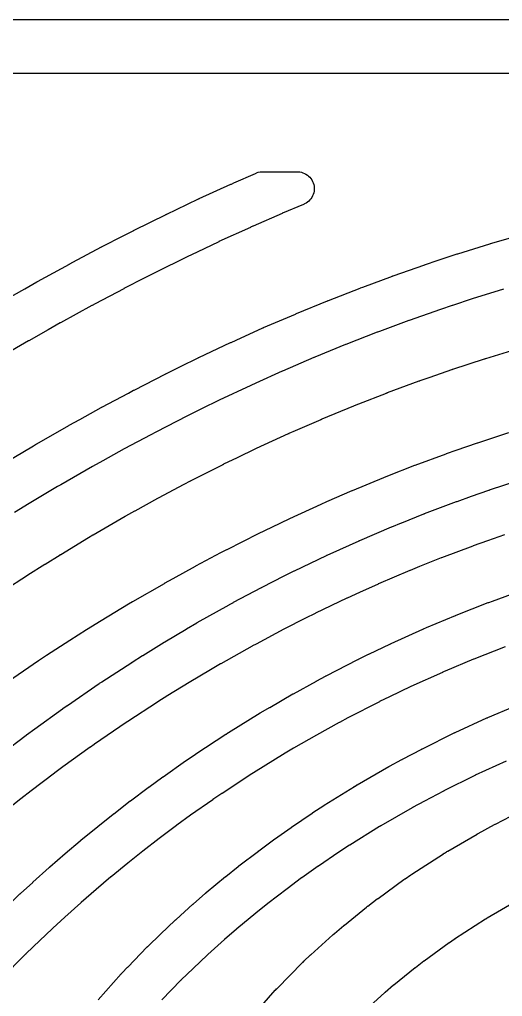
# Model space of a CAD drawing. Header units: metres. Extents: x -22.9 to 22.9, y 1.9 to 79.7.
# Drawn here: x -0.83 to 2.02, y 51.02 to 56.8 of the extents above; entities that cross this region are included whole.
import ezdxf

# ---------------------------------------------------------------- set-up
doc = ezdxf.new("R2010")
doc.units = ezdxf.units.M

msp = doc.modelspace()

# ---------------------------------------------------------------- linework, layer by layer
at = {"layer": 'MARKING'}
for points in [[(-18.6, 56.8), (18.6, 56.8)], [(18.5895, 56.48), (-18.5895, 56.48)], [(-0.9197, 55.1434), (-0.804, 55.2085), (-0.7318, 55.2495), (-0.7312, 55.2499), (-0.7298, 55.2506), (-0.729, 55.2511), (-0.5405, 55.354), (-0.54, 55.3543), (-0.5388, 55.3549), (-0.5381, 55.3553), (-0.5199, 55.3649), (-0.3504, 55.4554), (-0.3497, 55.4558), (-0.3481, 55.4566), (-0.3471, 55.4572), (-0.2226, 55.5205), (-0.1595, 55.5531), (-0.1589, 55.5535), (-0.1575, 55.5542), (-0.1565, 55.5546), (0.0318, 55.6478), (0.0324, 55.6481), (0.0339, 55.6488), (0.0348, 55.6492), (0.0937, 55.677), (0.2223, 55.7389), (0.2228, 55.7391), (0.2233, 55.7393), (0.2237, 55.7396), (0.225, 55.7402), (0.2255, 55.7404), (0.226, 55.7406), (0.2265, 55.7408), (0.4142, 55.8262), (0.4148, 55.8265), (0.4161, 55.8271), (0.417, 55.8274), (0.431, 55.8335), (0.5588, 55.8903), (0.5637, 55.8923), (0.5661, 55.8932), (0.576, 55.8965), (0.5862, 55.8986), (0.5966, 55.8997), (0.5992, 55.8999), (0.6044, 55.9), (0.8045, 55.9), (0.8094, 55.8999), (0.8113, 55.8998), (0.8211, 55.8988), (0.8307, 55.8969), (0.8401, 55.8941), (0.8492, 55.8903), (0.8578, 55.8857), (0.866, 55.8803), (0.8735, 55.874), (0.8805, 55.8671), (0.8867, 55.8595), (0.8922, 55.8514), (0.8968, 55.8427), (0.9005, 55.8337), (0.9034, 55.8243), (0.9053, 55.8147), (0.9063, 55.8049), (0.9063, 55.7951), (0.9054, 55.7854), (0.9035, 55.7757), (0.9006, 55.7663), (0.8969, 55.7573), (0.8923, 55.7486), (0.8868, 55.7405), (0.8806, 55.7329), (0.8737, 55.7259), (0.8661, 55.7197), (0.858, 55.7142), (0.8494, 55.7096), (0.8476, 55.7087), (0.8431, 55.7067), (0.7181, 55.6547), (0.7175, 55.6544), (0.717, 55.6542), (0.7165, 55.654), (0.5452, 55.5779), (0.5449, 55.5777), (0.5443, 55.5775), (0.5439, 55.5773), (0.5304, 55.5714), (0.5296, 55.5711), (0.3437, 55.4866), (0.3432, 55.4863), (0.3428, 55.4861), (0.3423, 55.4859), (0.2158, 55.4251), (0.2152, 55.4248), (0.1562, 55.3969), (0.1554, 55.3965), (-0.0307, 55.3045), (-0.0315, 55.3041), (-0.0935, 55.2721), (-0.094, 55.2718), (-0.2182, 55.2086), (-0.219, 55.2082), (-0.3874, 55.1182), (-0.3878, 55.118), (-0.406, 55.1084), (-0.4067, 55.1081), (-0.5931, 55.0062), (-0.5939, 55.0058), (-0.6653, 54.9653), (-0.6656, 54.9651), (-0.7807, 54.9003), (-0.7814, 54.8999), (-0.9325, 54.8114)], [(-0.9225, 54.1781), (-0.753, 54.2788), (-0.7529, 54.2789), (-0.7337, 54.2902), (-0.7333, 54.2905), (-0.7323, 54.291), (-0.7317, 54.2914), (-0.5432, 54.3998), (-0.5427, 54.4001), (-0.5415, 54.4008), (-0.5407, 54.4013), (-0.4787, 54.4356), (-0.3523, 54.5057), (-0.3516, 54.5061), (-0.3502, 54.5069), (-0.3493, 54.5073), (-0.191, 54.5915), (-0.1609, 54.6075), (-0.1604, 54.6078), (-0.1592, 54.6084), (-0.1584, 54.6088), (0.0299, 54.7055), (0.0305, 54.7058), (0.032, 54.7066), (0.0329, 54.707), (0.1167, 54.7482), (0.221, 54.7996), (0.2217, 54.8), (0.2232, 54.8007), (0.2242, 54.8012), (0.4126, 54.8897), (0.4132, 54.89), (0.4145, 54.8906), (0.4154, 54.891), (0.446, 54.9048), (0.6033, 54.9762), (0.6038, 54.9764), (0.6043, 54.9766), (0.6048, 54.9768), (0.6061, 54.9774), (0.6066, 54.9776), (0.6071, 54.9778), (0.6076, 54.978), (0.7953, 55.0584), (0.7959, 55.0587), (0.7972, 55.0592), (0.798, 55.0596), (0.8025, 55.0614), (0.9859, 55.1373), (0.9864, 55.1375), (0.9869, 55.1377), (0.9874, 55.1379), (0.9888, 55.1385), (0.9893, 55.1387), (0.9898, 55.1389), (0.9903, 55.1391), (1.1779, 55.2119), (1.1786, 55.2121), (1.18, 55.2127), (1.1809, 55.213), (1.1941, 55.2179), (1.3686, 55.2831), (1.3691, 55.2833), (1.3696, 55.2835), (1.3701, 55.2837), (1.3715, 55.2842), (1.372, 55.2844), (1.3725, 55.2845), (1.373, 55.2847), (1.5606, 55.3502), (1.5613, 55.3505), (1.5629, 55.351), (1.5639, 55.3514), (1.6336, 55.3743), (1.7516, 55.4137), (1.7521, 55.4138), (1.7525, 55.414), (1.753, 55.4141), (1.7543, 55.4145), (1.7547, 55.4147), (1.7552, 55.4148), (1.7557, 55.415), (1.9433, 55.4735), (1.9438, 55.4737), (1.9444, 55.4738), (1.9449, 55.474), (1.9462, 55.4744), (1.9467, 55.4745), (1.9472, 55.4747), (1.9477, 55.4748), (2.1353, 55.5289)], [(2.0252, 55.2058), (1.8404, 55.1481), (1.8399, 55.148), (1.8394, 55.1478), (1.839, 55.1476), (1.7229, 55.1089), (1.7225, 55.1087), (1.6532, 55.086), (1.6523, 55.0857), (1.4668, 55.0209), (1.4663, 55.0207), (1.4658, 55.0205), (1.4653, 55.0203), (1.2927, 54.9558), (1.2923, 54.9557), (1.2795, 54.9509), (1.2787, 54.9506), (1.093, 54.8786), (1.0925, 54.8784), (1.092, 54.8782), (1.0915, 54.878), (0.91, 54.8028), (0.9097, 54.8027), (0.9058, 54.8011), (0.905, 54.8008), (0.7191, 54.7212), (0.7187, 54.721), (0.7182, 54.7208), (0.7177, 54.7206), (0.5621, 54.65), (0.5618, 54.6499), (0.532, 54.6364), (0.5312, 54.6361), (0.3452, 54.5487), (0.3443, 54.5482), (0.2407, 54.4972), (0.2406, 54.4971), (0.1581, 54.4566), (0.1573, 54.4562), (-0.0291, 54.3605), (-0.0298, 54.3601), (-0.0594, 54.3444), (-0.2162, 54.261), (-0.217, 54.2606), (-0.3429, 54.1908), (-0.4033, 54.1573), (-0.404, 54.1569), (-0.5909, 54.0494), (-0.5914, 54.0491), (-0.6099, 54.0382), (-0.7781, 53.9382), (-0.7787, 53.9378), (-0.8652, 53.8847)], [(-0.928, 53.4229), (-0.788, 53.5141), (-0.7875, 53.5144), (-0.7855, 53.5157), (-0.7849, 53.5161), (-0.6854, 53.5791), (-0.6852, 53.5792), (-0.6841, 53.5799), (-0.6838, 53.5801), (-0.5951, 53.6354), (-0.5946, 53.6357), (-0.5923, 53.6371), (-0.5917, 53.6375), (-0.428, 53.7364), (-0.4278, 53.7365), (-0.4269, 53.737), (-0.4267, 53.7372), (-0.402, 53.7519), (-0.4015, 53.7522), (-0.3995, 53.7534), (-0.3988, 53.7537), (-0.2104, 53.8628), (-0.2098, 53.8631), (-0.2074, 53.8645), (-0.2066, 53.8649), (-0.1528, 53.895), (-0.1524, 53.8952), (-0.0174, 53.9698), (-0.0167, 53.9701), (-0.0139, 53.9717), (-0.0131, 53.9721), (0.138, 54.0522), (0.1383, 54.0523), (0.176, 54.0721), (0.1766, 54.0725), (0.1791, 54.0737), (0.1799, 54.0741), (0.3682, 54.1694), (0.3689, 54.1698), (0.3718, 54.1712), (0.3727, 54.1717), (0.4534, 54.2107), (0.4536, 54.2108), (0.5613, 54.2627), (0.5621, 54.2631), (0.5652, 54.2645), (0.5662, 54.265), (0.7545, 54.3513), (0.7552, 54.3516), (0.758, 54.3529), (0.7588, 54.3532), (0.7953, 54.3692), (0.9473, 54.4357), (0.9478, 54.4359), (0.9483, 54.4361), (0.9487, 54.4363), (0.9517, 54.4376), (0.9522, 54.4378), (0.9527, 54.438), (0.9532, 54.4382), (1.1408, 54.5156), (1.1415, 54.5159), (1.1444, 54.5171), (1.1453, 54.5174), (1.1704, 54.5273), (1.3335, 54.5914), (1.334, 54.5916), (1.3345, 54.5918), (1.335, 54.592), (1.3381, 54.5932), (1.3386, 54.5933), (1.3391, 54.5935), (1.3396, 54.5937), (1.5271, 54.6629), (1.5279, 54.6632), (1.5311, 54.6643), (1.5321, 54.6646), (1.5908, 54.6851), (1.72, 54.7302), (1.7205, 54.7304), (1.721, 54.7306), (1.7215, 54.7307), (1.7245, 54.7318), (1.725, 54.7319), (1.7255, 54.7321), (1.726, 54.7322), (1.9136, 54.7935), (1.9141, 54.7937), (1.9146, 54.7939), (1.9151, 54.794), (1.9182, 54.795), (1.9187, 54.7952), (1.9192, 54.7953), (1.9197, 54.7955), (2.0748, 54.8426)], [(2.0542, 54.3555), (1.8711, 54.2957), (1.8706, 54.2956), (1.8701, 54.2954), (1.8696, 54.2952), (1.7427, 54.2509), (1.7425, 54.2508), (1.6859, 54.2311), (1.685, 54.2308), (1.501, 54.163), (1.5005, 54.1628), (1.5, 54.1626), (1.4995, 54.1624), (1.3388, 54.0992), (1.3159, 54.0902), (1.3151, 54.0899), (1.1308, 54.0139), (1.1304, 54.0137), (1.1299, 54.0135), (1.1294, 54.0133), (0.9797, 53.9478), (0.9458, 53.9329), (0.945, 53.9326), (0.7605, 53.8481), (0.7596, 53.8476), (0.6539, 53.7967), (0.5755, 53.7588), (0.5747, 53.7584), (0.3898, 53.6648), (0.3891, 53.6644), (0.3536, 53.6458), (0.2047, 53.5669), (0.2039, 53.5665), (0.0717, 53.4935), (0.0197, 53.4644), (0.019, 53.464), (-0.1667, 53.3566), (-0.1673, 53.3563), (-0.19, 53.3427), (-0.3519, 53.2449), (-0.3526, 53.2445), (-0.4392, 53.1905), (-0.5372, 53.1285), (-0.5377, 53.1282), (-0.6755, 53.0384), (-0.7225, 53.0073), (-0.723, 53.007), (-0.9007, 52.8862)], [(-0.9356, 52.4621), (-0.7963, 52.5678), (-0.7958, 52.5681), (-0.7948, 52.5689), (-0.7942, 52.5694), (-0.7453, 52.6053), (-0.745, 52.6056), (-0.7443, 52.6061), (-0.7438, 52.6065), (-0.5801, 52.7245), (-0.5797, 52.7248), (-0.5787, 52.7255), (-0.5781, 52.7259), (-0.5537, 52.7431), (-0.5533, 52.7434), (-0.5525, 52.744), (-0.5519, 52.7443), (-0.3633, 52.8736), (-0.3629, 52.8739), (-0.362, 52.8745), (-0.3614, 52.8749), (-0.3506, 52.8821), (-0.3502, 52.8824), (-0.3493, 52.883), (-0.3487, 52.8834), (-0.1715, 52.9988), (-0.171, 52.9991), (-0.17, 52.9998), (-0.1693, 53.0003), (-0.1082, 53.0389), (-0.1078, 53.0391), (-0.107, 53.0396), (-0.1065, 53.0399), (0.0204, 53.1183), (0.021, 53.1186), (0.0222, 53.1193), (0.023, 53.1198), (0.1501, 53.1955), (0.1504, 53.1957), (0.1511, 53.1961), (0.1515, 53.1964), (0.2125, 53.232), (0.213, 53.2323), (0.2143, 53.233), (0.2151, 53.2335), (0.4036, 53.3394), (0.4041, 53.3398), (0.4054, 53.3404), (0.4062, 53.3409), (0.4288, 53.3531), (0.429, 53.3533), (0.4296, 53.3536), (0.43, 53.3538), (0.5954, 53.4418), (0.5961, 53.4422), (0.5976, 53.443), (0.5986, 53.4435), (0.7283, 53.5095), (0.7289, 53.5097), (0.7876, 53.5392), (0.7883, 53.5395), (0.7897, 53.5402), (0.7907, 53.5406), (0.9789, 53.6308), (0.9796, 53.6311), (0.9812, 53.6318), (0.9822, 53.6323), (1.058, 53.6668), (1.0584, 53.667), (1.1711, 53.7178), (1.1716, 53.718), (1.172, 53.7182), (1.1725, 53.7184), (1.1737, 53.7189), (1.1741, 53.7191), (1.1746, 53.7193), (1.1751, 53.7195), (1.3627, 53.7995), (1.3634, 53.7999), (1.365, 53.8005), (1.366, 53.8009), (1.4232, 53.824), (1.4235, 53.8241), (1.5547, 53.8768), (1.5552, 53.877), (1.5557, 53.8771), (1.5562, 53.8773), (1.5575, 53.8778), (1.5579, 53.878), (1.5584, 53.8782), (1.5589, 53.8784), (1.7466, 53.9491), (1.7471, 53.9493), (1.7475, 53.9494), (1.748, 53.9496), (1.7493, 53.9501), (1.7497, 53.9502), (1.7502, 53.9504), (1.7507, 53.9506), (1.8367, 53.981), (1.8368, 53.981), (1.9385, 54.0169), (1.939, 54.017), (1.9395, 54.0172), (1.94, 54.0174), (1.9413, 54.0178), (1.9418, 54.018), (1.9422, 54.0181), (1.9427, 54.0183), (2.1303, 54.08)], [(2.0302, 53.7523), (1.9302, 53.7171), (1.8454, 53.6871), (1.8449, 53.6869), (1.8444, 53.6867), (1.844, 53.6866), (1.659, 53.6169), (1.6585, 53.6167), (1.658, 53.6165), (1.6575, 53.6163), (1.5284, 53.5646), (1.4729, 53.5421), (1.472, 53.5418), (1.2862, 53.4625), (1.2857, 53.4623), (1.2853, 53.4621), (1.2848, 53.4619), (1.1746, 53.4123), (1.1002, 53.3784), (1.0993, 53.378), (0.9133, 53.2889), (0.9125, 53.2885), (0.8559, 53.2602), (0.7273, 53.1948), (0.7264, 53.1944), (0.5626, 53.1072), (0.5411, 53.0955), (0.5404, 53.0951), (0.3539, 52.9903), (0.3532, 52.9899), (0.294, 52.9553), (0.1677, 52.8801), (0.1671, 52.8797), (0.0415, 52.8022), (0.0411, 52.802), (-0.0184, 52.7644), (-0.019, 52.764), (-0.1948, 52.6495), (-0.1953, 52.6491), (-0.2048, 52.6428), (-0.2053, 52.6425), (-0.3926, 52.5141), (-0.3931, 52.5138), (-0.4161, 52.4976), (-0.4166, 52.4972), (-0.5787, 52.3803), (-0.6269, 52.3448), (-0.6274, 52.3444), (-0.7654, 52.2398), (-0.8273, 52.1921), (-0.8279, 52.1916), (-0.9522, 52.0928)], [(-0.9481, 51.518), (-0.8321, 51.6289), (-0.8317, 51.6293), (-0.8313, 51.6297), (-0.8309, 51.6301), (-0.8298, 51.6311), (-0.8293, 51.6315), (-0.8289, 51.6319), (-0.8285, 51.6323), (-0.7567, 51.6978), (-0.7563, 51.6982), (-0.6589, 51.7863), (-0.6584, 51.7867), (-0.658, 51.787), (-0.6576, 51.7874), (-0.6565, 51.7884), (-0.6561, 51.7887), (-0.6557, 51.7891), (-0.6553, 51.7895), (-0.5649, 51.8676), (-0.5644, 51.8681), (-0.4756, 51.9438), (-0.4752, 51.9441), (-0.4748, 51.9444), (-0.4743, 51.9448), (-0.4733, 51.9457), (-0.4729, 51.946), (-0.4725, 51.9463), (-0.4721, 51.9467), (-0.3726, 52.0279), (-0.3723, 52.0282), (-0.3716, 52.0287), (-0.3712, 52.029), (-0.2813, 52.1011), (-0.2806, 52.1016), (-0.2792, 52.1027), (-0.2783, 52.1034), (-0.1803, 52.1789), (-0.18, 52.1791), (-0.1792, 52.1797), (-0.1787, 52.1801), (-0.0744, 52.2586), (-0.0738, 52.259), (-0.0725, 52.26), (-0.0716, 52.2606), (0.012, 52.3211), (0.0124, 52.3215), (0.0134, 52.3221), (0.014, 52.3226), (0.1465, 52.4159), (0.1471, 52.4163), (0.1483, 52.4172), (0.1491, 52.4177), (0.2044, 52.4553), (0.2049, 52.4557), (0.206, 52.4564), (0.2067, 52.4569), (0.3833, 52.5732), (0.3838, 52.5735), (0.385, 52.5742), (0.3857, 52.5747), (0.397, 52.5819), (0.3975, 52.5822), (0.3986, 52.5829), (0.3994, 52.5834), (0.5878, 52.6996), (0.5884, 52.7), (0.5897, 52.7008), (0.5905, 52.7013), (0.6413, 52.7314), (0.6418, 52.7317), (0.6428, 52.7323), (0.6434, 52.7327), (0.7804, 52.8116), (0.7811, 52.812), (0.7826, 52.8128), (0.7835, 52.8133), (0.9197, 52.8884), (0.9201, 52.8886), (0.921, 52.8891), (0.9215, 52.8894), (0.9732, 52.9171), (0.9739, 52.9175), (0.9753, 52.9183), (0.9763, 52.9188), (1.1646, 53.0154), (1.1653, 53.0158), (1.1668, 53.0166), (1.1679, 53.0171), (1.2277, 53.0463), (1.228, 53.0465), (1.2288, 53.0469), (1.2292, 53.0471), (1.3573, 53.1083), (1.3578, 53.1085), (1.3583, 53.1088), (1.3588, 53.109), (1.3601, 53.1096), (1.3605, 53.1098), (1.361, 53.11), (1.3615, 53.1102), (1.5491, 53.195), (1.5498, 53.1953), (1.5514, 53.196), (1.5525, 53.1964), (1.5698, 53.2039), (1.5705, 53.2042), (1.7416, 53.2761), (1.7422, 53.2763), (1.7427, 53.2765), (1.7432, 53.2767), (1.7446, 53.2773), (1.7451, 53.2775), (1.7457, 53.2777), (1.7462, 53.2779), (1.9338, 53.3517), (1.9343, 53.3519), (1.9348, 53.3521), (1.9353, 53.3523), (1.9365, 53.3527), (1.937, 53.3529), (1.9374, 53.3531), (1.9379, 53.3533), (1.9597, 53.3613), (1.9602, 53.3615), (2.1262, 53.4219)], [(2.035, 53.0906), (1.8502, 53.0179), (1.8497, 53.0177), (1.8491, 53.0175), (1.8486, 53.0173), (1.6809, 52.9469), (1.6647, 52.9399), (1.6638, 52.9395), (1.4781, 52.8557), (1.4777, 52.8555), (1.4772, 52.8552), (1.4767, 52.855), (1.3513, 52.7951), (1.2928, 52.7665), (1.2919, 52.766), (1.106, 52.6706), (1.1051, 52.6702), (1.055, 52.6433), (1.0546, 52.643), (0.9205, 52.5691), (0.9197, 52.5687), (0.7844, 52.4907), (0.7839, 52.4904), (0.735, 52.4614), (0.7343, 52.461), (0.5477, 52.3459), (0.5471, 52.3455), (0.5375, 52.3394), (0.5369, 52.339), (0.3621, 52.2239), (0.3615, 52.2235), (0.308, 52.1872), (0.3073, 52.1867), (0.1764, 52.0945), (0.1759, 52.0941), (0.0942, 52.035), (0.0935, 52.0344), (-0.0094, 51.9571), (-0.0098, 51.9568), (-0.1058, 51.8829), (-0.1066, 51.8823), (-0.1949, 51.8115), (-0.2938, 51.7307), (-0.2942, 51.7304), (-0.2946, 51.7301), (-0.295, 51.7297), (-0.3811, 51.6564), (-0.471, 51.5787), (-0.4714, 51.5783), (-0.4718, 51.5779), (-0.4722, 51.5776), (-0.5674, 51.4915), (-0.6385, 51.4266), (-0.6389, 51.4262), (-0.6394, 51.4258), (-0.6398, 51.4254), (-0.754, 51.3162), (-0.7975, 51.2744), (-0.7979, 51.274), (-0.7983, 51.2736), (-0.7987, 51.2732), (-0.9408, 51.13)], [(-0.3708, 51.004), (-0.2337, 51.1567), (-0.2332, 51.1573), (-0.2326, 51.158), (-0.232, 51.1586), (-0.2305, 51.1602), (-0.23, 51.1608), (-0.2294, 51.1614), (-0.2288, 51.162), (-0.1959, 51.1963), (-0.1955, 51.1967), (-0.0802, 51.3155), (-0.0797, 51.3161), (-0.0791, 51.3167), (-0.0785, 51.3172), (-0.077, 51.3187), (-0.0765, 51.3193), (-0.0759, 51.3198), (-0.0753, 51.3204), (-0.003, 51.3903), (-0.0027, 51.3905), (-0.0022, 51.391), (-0.0019, 51.3913), (0.0853, 51.4742), (0.0858, 51.4748), (0.0864, 51.4753), (0.087, 51.4758), (0.0884, 51.4771), (0.089, 51.4777), (0.0895, 51.4782), (0.0901, 51.4787), (0.19, 51.568), (0.1903, 51.5683), (0.191, 51.5689), (0.1914, 51.5693), (0.2639, 51.6329), (0.2645, 51.6333), (0.265, 51.6338), (0.2655, 51.6343), (0.2669, 51.6355), (0.2675, 51.6359), (0.268, 51.6364), (0.2686, 51.6368), (0.3831, 51.7316), (0.3835, 51.7319), (0.3844, 51.7327), (0.3849, 51.7331), (0.4571, 51.7914), (0.4577, 51.7918), (0.4582, 51.7922), (0.4587, 51.7926), (0.46, 51.7936), (0.4605, 51.794), (0.4611, 51.7944), (0.4616, 51.7948), (0.5764, 51.8826), (0.5769, 51.883), (0.5779, 51.8838), (0.5786, 51.8843), (0.6668, 51.9497), (0.6673, 51.95), (0.6677, 51.9504), (0.6682, 51.9507), (0.6695, 51.9516), (0.6699, 51.952), (0.6704, 51.9523), (0.6709, 51.9527), (0.7697, 52.0224), (0.7703, 52.0227), (0.7715, 52.0236), (0.7723, 52.0242), (0.8951, 52.1077), (0.8955, 52.108), (0.896, 52.1083), (0.8964, 52.1086), (0.8976, 52.1094), (0.898, 52.1097), (0.8984, 52.11), (0.8989, 52.1103), (0.9632, 52.152), (0.9638, 52.1525), (0.9652, 52.1533), (0.9661, 52.1539), (1.1448, 52.2655), (1.1454, 52.2659), (1.1469, 52.2668), (1.1478, 52.2673), (1.1567, 52.2726), (1.1573, 52.273), (1.1587, 52.2739), (1.1597, 52.2744), (1.348, 52.3825), (1.3485, 52.3828), (1.349, 52.383), (1.3494, 52.3833), (1.3506, 52.3839), (1.3511, 52.3842), (1.3515, 52.3845), (1.352, 52.3847), (1.4246, 52.4244), (1.4252, 52.4247), (1.4265, 52.4254), (1.4273, 52.4258), (1.5416, 52.486), (1.5421, 52.4862), (1.5426, 52.4865), (1.5431, 52.4867), (1.5444, 52.4874), (1.5449, 52.4876), (1.5454, 52.4879), (1.5459, 52.4881), (1.7336, 52.5815), (1.7341, 52.5817), (1.7345, 52.582), (1.735, 52.5822), (1.7358, 52.5826), (1.7366, 52.583), (1.7372, 52.5833), (1.7381, 52.5837), (1.7389, 52.584), (1.7394, 52.5843), (1.9269, 52.6697), (1.9275, 52.6699), (1.928, 52.6702), (1.9286, 52.6704), (1.93, 52.6711), (1.9306, 52.6713), (1.9311, 52.6716), (1.9317, 52.6718), (2.0914, 52.7399)], [(2.0414, 52.4142), (1.8582, 52.3307), (1.8575, 52.3304), (1.8567, 52.33), (1.8559, 52.3296), (1.672, 52.2382), (1.6715, 52.2379), (1.671, 52.2376), (1.6705, 52.2374), (1.5591, 52.1788), (1.5584, 52.1784), (1.4875, 52.1397), (1.4871, 52.1394), (1.4866, 52.1392), (1.4861, 52.1389), (1.3008, 52.0326), (1.3, 52.0321), (1.2933, 52.0281), (1.2926, 52.0276), (1.1161, 51.9175), (1.1153, 51.917), (1.0527, 51.8763), (1.0523, 51.876), (1.0519, 51.8757), (1.0514, 51.8754), (0.9314, 51.7937), (0.9307, 51.7933), (0.8337, 51.7248), (0.8332, 51.7245), (0.8327, 51.7241), (0.8322, 51.7238), (0.7466, 51.6603), (0.7461, 51.6599), (0.6331, 51.5735), (0.6326, 51.5731), (0.632, 51.5727), (0.6315, 51.5723), (0.5618, 51.516), (0.5613, 51.5157), (0.4486, 51.4224), (0.4481, 51.4219), (0.4475, 51.4215), (0.447, 51.421), (0.3768, 51.3595), (0.3765, 51.3592), (0.2784, 51.2714), (0.2778, 51.2709), (0.2773, 51.2704), (0.2767, 51.2699), (0.192, 51.1893), (0.1208, 51.1206), (0.1203, 51.12), (0.1197, 51.1195), (0.1191, 51.1189), (0.0065, 51.0029)], [(0.5436, 50.9077), (0.6767, 51.0597), (0.6775, 51.0605), (0.6783, 51.0614), (0.6791, 51.0622), (0.6836, 51.0672), (0.6846, 51.0683), (0.6856, 51.0693), (0.6866, 51.0703), (0.6866, 51.0704), (0.6871, 51.0709), (0.838, 51.2243), (0.8387, 51.2251), (0.8395, 51.2258), (0.8402, 51.2265), (0.8449, 51.2311), (0.8457, 51.2318), (0.8465, 51.2326), (0.8472, 51.2333), (0.8827, 51.2664), (0.8831, 51.2668), (0.885, 51.2686), (0.8856, 51.2691), (1.0168, 51.3882), (1.0175, 51.3889), (1.0183, 51.3895), (1.019, 51.3901), (1.0235, 51.3941), (1.0242, 51.3947), (1.025, 51.3953), (1.0257, 51.396), (1.0808, 51.4422), (1.0814, 51.4427), (1.0837, 51.4447), (1.0845, 51.4452), (1.2154, 51.5514), (1.2161, 51.552), (1.2167, 51.5525), (1.2174, 51.553), (1.2217, 51.5564), (1.2224, 51.5569), (1.223, 51.5574), (1.2237, 51.5579), (1.2791, 51.5997), (1.2798, 51.6003), (1.2826, 51.6023), (1.2835, 51.603), (1.4364, 51.7139), (1.4371, 51.7143), (1.4377, 51.7147), (1.4383, 51.7152), (1.4422, 51.7179), (1.4429, 51.7184), (1.4435, 51.7188), (1.4441, 51.7192), (1.4777, 51.742), (1.4781, 51.7423), (1.4786, 51.7426), (1.479, 51.7429), (1.4818, 51.7447), (1.4822, 51.745), (1.4827, 51.7453), (1.4831, 51.7456), (1.6708, 51.8673), (1.6713, 51.8676), (1.6718, 51.8679), (1.6723, 51.8682), (1.6752, 51.8701), (1.6757, 51.8704), (1.6762, 51.8707), (1.6767, 51.871), (1.6885, 51.8783), (1.6891, 51.8786), (1.6896, 51.879), (1.6902, 51.8793), (1.6937, 51.8814), (1.6943, 51.8818), (1.6949, 51.8821), (1.6955, 51.8824), (1.8695, 51.9835), (1.8701, 51.9838), (1.8706, 51.9841), (1.8711, 51.9844), (1.8745, 51.9863), (1.875, 51.9866), (1.8756, 51.9869), (1.8761, 51.9872), (1.9708, 52.0391), (1.9713, 52.0393), (1.9718, 52.0396), (1.9723, 52.0399), (1.9754, 52.0415), (1.9759, 52.0418), (1.9764, 52.042), (1.9769, 52.0423), (2.0681, 52.0896)], [(2.098, 51.5842), (1.929, 51.4861), (1.9284, 51.4858), (1.9279, 51.4855), (1.9273, 51.4851), (1.9203, 51.4808), (1.9198, 51.4805), (1.9193, 51.4802), (1.9189, 51.4799), (1.7354, 51.3609), (1.7349, 51.3607), (1.7345, 51.3604), (1.734, 51.3601), (1.7054, 51.3406), (1.7048, 51.3402), (1.7042, 51.3398), (1.7035, 51.3393), (1.5559, 51.2323), (1.5551, 51.2317), (1.5041, 51.1932), (1.5034, 51.1927), (1.5027, 51.1921), (1.502, 51.1916), (1.3763, 51.0896), (1.3756, 51.0891), (1.3249, 51.0465), (1.3241, 51.0459), (1.3234, 51.0452), (1.3227, 51.0446), (1.1964, 50.93)]]:
    msp.add_lwpolyline(points, dxfattribs=at)

doc.saveas('drawing.dxf')
